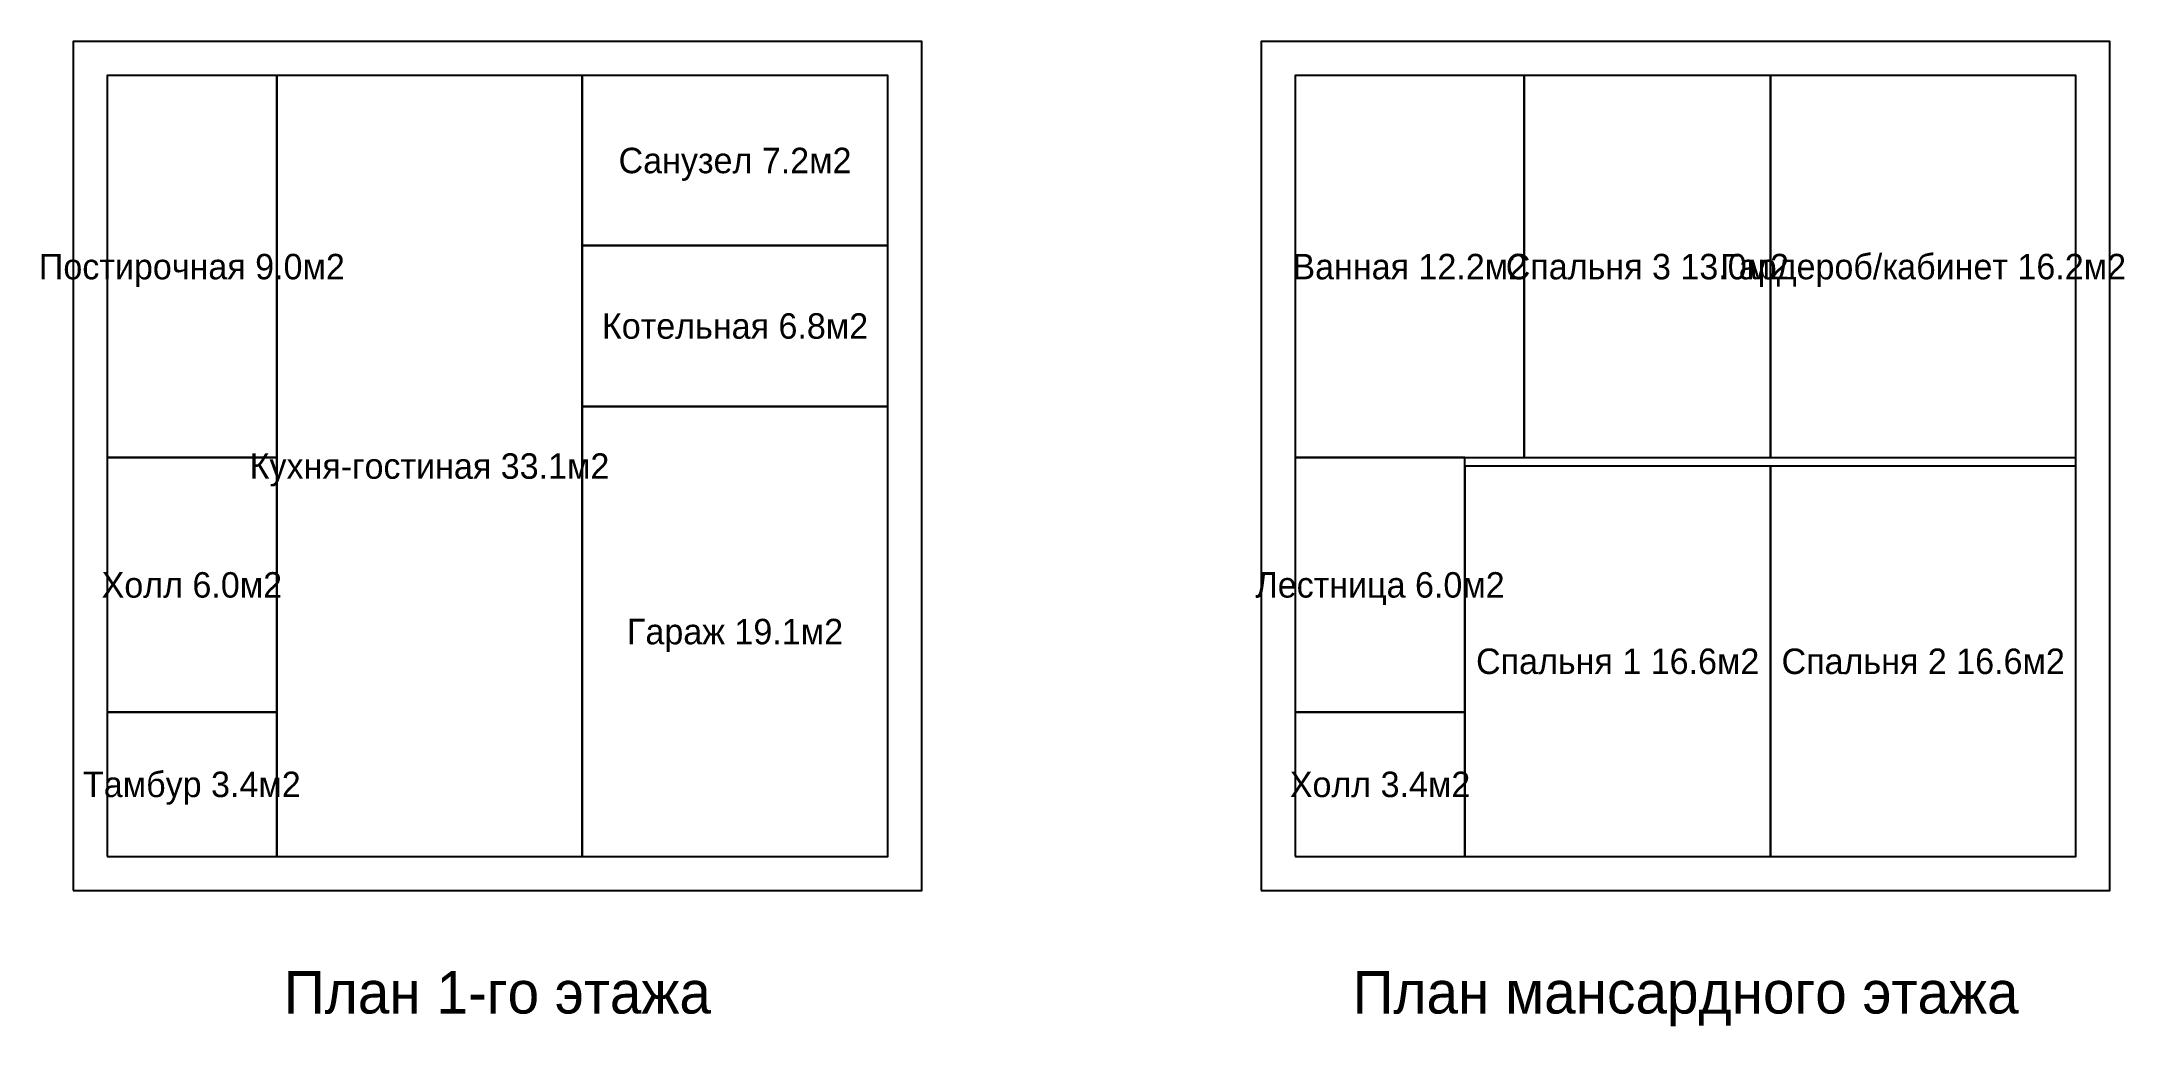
# Model space of a CAD drawing. Header units: metres. Extents: x -0.4 to 24.2, y -1.6 to 10.
import ezdxf
from ezdxf.enums import TextEntityAlignment as Align

# ---------------------------------------------------------------- set-up
doc = ezdxf.new("R2010")
doc.units = ezdxf.units.M
for name, color, linetype in [('Перегородки', 8, 'Continuous'), ('Подписи', 2, 'Continuous'), ('Помещения', 3, 'Continuous'), ('Стены', 7, 'Continuous')]:
    doc.layers.add(name, color=color, linetype=linetype)

msp = doc.modelspace()

# ---------------------------------------------------------------- linework, layer by layer
at = {"layer": 'Перегородки'}
for points in [[(0.4, 5.1), (2.4, 5.1), (2.4, 9.6), (0.4, 9.6), (0.4, 5.1)], [(2.4, 0.4), (6, 0.4), (6, 9.6), (2.4, 9.6), (2.4, 0.4)], [(6, 7.6), (9.6, 7.6), (9.6, 9.6), (6, 9.6), (6, 7.6)], [(14.4, 5.1), (17.1, 5.1), (17.1, 9.6), (14.4, 9.6), (14.4, 5.1)], [(17.1, 5.1), (20, 5.1), (20, 9.6), (17.1, 9.6), (17.1, 5.1)], [(20, 5.1), (23.6, 5.1), (23.6, 9.6), (20, 9.6), (20, 5.1)], [(6, 5.7), (9.6, 5.7), (9.6, 7.6), (6, 7.6), (6, 5.7)], [(6, 0.4), (9.6, 0.4), (9.6, 5.7), (6, 5.7), (6, 0.4)], [(0.4, 2.1), (2.4, 2.1), (2.4, 5.1), (0.4, 5.1), (0.4, 2.1)], [(14.4, 2.1), (16.4, 2.1), (16.4, 5.1), (14.4, 5.1), (14.4, 2.1)], [(16.4, 0.4), (20, 0.4), (20, 5), (16.4, 5), (16.4, 0.4)], [(20, 0.4), (23.6, 0.4), (23.6, 5), (20, 5), (20, 0.4)], [(0.4, 0.4), (2.4, 0.4), (2.4, 2.1), (0.4, 2.1), (0.4, 0.4)], [(14.4, 0.4), (16.4, 0.4), (16.4, 2.1), (14.4, 2.1), (14.4, 0.4)]]:
    msp.add_lwpolyline(points, close=True, dxfattribs=at)
at = {"layer": 'Стены'}
for points in [[(0, 0), (10, 0), (10, 10), (0, 10), (0, 0)], [(14, 0), (24, 0), (24, 10), (14, 10), (14, 0)], [(0.4, 0.4), (9.6, 0.4), (9.6, 9.6), (0.4, 9.6), (0.4, 0.4)], [(14.4, 0.4), (23.6, 0.4), (23.6, 9.6), (14.4, 9.6), (14.4, 0.4)]]:
    msp.add_lwpolyline(points, close=True, dxfattribs=at)

# ---------------------------------------------------------------- texts
at = {"layer": 'Подписи'}
for s, p in [('План 1-го этажа', (5, -1.2)), ('План мансардного этажа', (19, -1.2))]:
    msp.add_text(s, height=0.5, dxfattribs=at).set_placement(p, align=Align.MIDDLE_CENTER)
at = {"layer": 'Помещения'}
for s, p in [('Санузел 7.2м2', (7.8, 8.6)), ('Постирочная 9.0м2', (1.4, 7.35)), ('Ванная 12.2м2', (15.75, 7.35)), ('Спальня 3 13.0м2', (18.55, 7.35)), ('Гардероб/кабинет 16.2м2', (21.8, 7.35)), ('Котельная 6.8м2', (7.8, 6.65)), ('Кухня-гостиная 33.1м2', (4.2, 5)), ('Холл 6.0м2', (1.4, 3.6)), ('Лестница 6.0м2', (15.4, 3.6)), ('Гараж 19.1м2', (7.8, 3.05)), ('Спальня 1 16.6м2', (18.2, 2.7)), ('Спальня 2 16.6м2', (21.8, 2.7)), ('Тамбур 3.4м2', (1.4, 1.25)), ('Холл 3.4м2', (15.4, 1.25))]:
    msp.add_text(s, height=0.3, dxfattribs=at).set_placement(p, align=Align.MIDDLE_CENTER)

doc.saveas('drawing.dxf')
